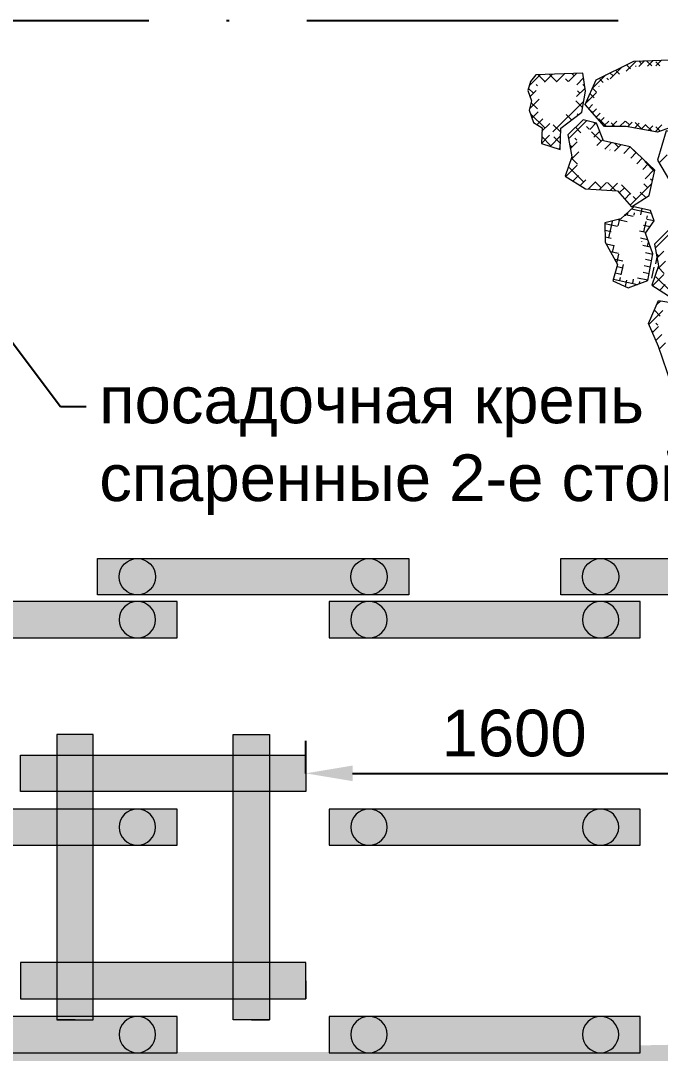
# Model space of a CAD drawing. Header units: inches. Extents: x 523 to 1492, y 69 to 539.
# Drawn here: x 772.88 to 797.54, y 447.22 to 487.04 of the extents above; entities that cross this region are included whole.
import ezdxf
from ezdxf import colors
from ezdxf.entities.mleader import LeaderData, LeaderLine
from ezdxf.math import Vec2, Vec3

# ---------------------------------------------------------------- set-up
doc = ezdxf.new("R2010")
doc.units = ezdxf.units.IN
doc.header["$MEASUREMENT"] = 0
doc.linetypes.add('ACAD_ISO10W100', pattern=[18, 12, -3, 0, -3])
doc.styles.get("Standard").update_dxf_attribs({"font": 'arial.ttf'})
doc.dimstyles.new('ISO-25', dxfattribs={"dimtxt": 2.5, "dimasz": 2.5, "dimexe": 1.25, "dimexo": 0, "dimtad": 1, "dimdec": 0, "dimtxsty": 'Standard', "dimcen": 2.5, "dimadec": 0, "dimazin": 0, "dimtfac": 1, "dimtdec": 0, "dimtmove": 0, "dimatfit": 3, "dimfxl": 0, "dimarcsym": 0})

# ---------------------------------------------------------------- blocks, each defined once
blk = doc.blocks.new('Полное обрушение')
at = {"color": 7, "linetype": 'ByBlock', "lineweight": 15}
for p, q in [((1974.678, -1385.999), (1975.141, -1385.536)), ((1975.3, -1385.692), (1975.684, -1385.307)), ((1975.463, -1385.611), (1975.307, -1385.454)), ((1975.684, -1385.517), (1975.658, -1385.491)), ((1975.893, -1385.412), (1975.785, -1385.304)), ((1975.792, -1385.513), (1976.009, -1385.296)), ((1976.292, -1385.496), (1976.089, -1385.293)), ((1976.117, -1385.502), (1976.335, -1385.285)), ((1976.443, -1385.491), (1976.66, -1385.274)), ((1976.596, -1385.486), (1976.443, -1385.333)), ((1971.558, -1386.265), (1971.991, -1385.832)), ((1972.169, -1386.103), (1971.902, -1385.835)), ((1972.145, -1386.127), (1972.456, -1385.816)), ((1972.626, -1386.11), (1972.336, -1385.82)), ((1972.61, -1386.111), (1972.921, -1385.8)), ((1973.075, -1386.095), (1973.386, -1385.784)), ((1973.292, -1385.878), (1973.204, -1385.79)), ((1973.991, -1386.372), (1974.52, -1385.843)), ((1974.793, -1385.884), (1974.675, -1385.766)), ((1975.043, -1385.819), (1974.886, -1385.662)), ((1971.874, -1386.257), (1971.832, -1386.215)), ((1973.06, -1386.096), (1972.955, -1385.99)), ((1973.387, -1386.68), (1973.715, -1386.353)), ((1973.393, -1386.225), (1973.659, -1385.96)), ((1973.706, -1386.292), (1973.629, -1386.215)), ((1974.16, -1386.508), (1974.001, -1386.349)), ((1974.257, -1386.291), (1974.243, -1386.276)), ((1974.412, -1386.13), (1974.255, -1385.974)), ((1974.622, -1386.026), (1974.558, -1385.962)), ((1971.72, -1386.552), (1971.529, -1386.36)), ((1971.589, -1386.683), (1971.823, -1386.448)), ((1973.516, -1386.552), (1973.427, -1386.462)), ((1973.736, -1386.941), (1974.153, -1386.524)), ((1974.063, -1386.725), (1973.929, -1386.591)), ((1971.566, -1387.155), (1971.943, -1386.778)), ((1971.875, -1387.155), (1971.627, -1386.907)), ((1972.474, -1388.043), (1973.66, -1386.857)), ((1973.616, -1387.1), (1973.358, -1386.842)), ((1973.85, -1386.826), (1973.807, -1386.783)), ((1973.853, -1387.138), (1974.002, -1386.989)), ((1972.169, -1387.899), (1971.608, -1387.337)), ((1971.664, -1387.506), (1971.899, -1387.271)), ((1971.861, -1387.758), (1972.079, -1387.54)), ((1973.197, -1387.579), (1972.983, -1387.365)), ((1973.451, -1387.384), (1973.404, -1387.337)), ((1974.008, -1387.298), (1973.898, -1387.189)), ((1974.001, -1387.305), (1974.149, -1387.156)), ((1974.148, -1387.472), (1974.297, -1387.323)), ((1974.545, -1387.835), (1974.243, -1387.534)), ((1974.295, -1387.639), (1974.444, -1387.49)), ((1972.05, -1388.018), (1972.357, -1387.711)), ((1972.774, -1388.054), (1972.481, -1387.762)), ((1973.079, -1388.306), (1973.781, -1387.605)), ((1973.557, -1388.072), (1973.344, -1387.86)), ((1973.87, -1387.936), (1973.772, -1387.838)), ((1973.892, -1387.942), (1974.14, -1387.694)), ((1974.108, -1387.726), (1974.056, -1387.674)), ((1974.443, -1387.806), (1974.624, -1387.625)), ((1974.857, -1387.833), (1974.715, -1387.691)), ((1974.729, -1387.834), (1974.94, -1387.623)), ((1975.045, -1387.832), (1975.256, -1387.621)), ((1975.422, -1387.769), (1975.274, -1387.621)), ((1975.351, -1387.841), (1975.531, -1387.66)), ((1975.616, -1387.89), (1975.796, -1387.709)), ((1975.893, -1387.927), (1975.649, -1387.682)), ((1975.881, -1387.939), (1976.061, -1387.759)), ((1976.297, -1388.016), (1976.035, -1387.754)), ((1976.146, -1387.988), (1976.327, -1387.808)), ((1976.412, -1388.037), (1976.68, -1387.768)), ((1976.612, -1388.016), (1976.443, -1387.848)), ((1972.036, -1388.481), (1972.345, -1388.171)), ((1972.394, -1388.572), (1972.044, -1388.222)), ((1972.369, -1388.597), (1972.77, -1388.196)), ((1972.763, -1388.492), (1972.506, -1388.235)), ((1973.393, -1388.358), (1973.323, -1388.287)), ((1974.333, -1388.399), (1973.965, -1388.032)), ((1974.047, -1388.237), (1974.278, -1388.006)), ((1974.174, -1388.558), (1974.405, -1388.327)), ((1972.71, -1388.705), (1972.759, -1388.656)), ((1973.21, -1388.624), (1973.12, -1388.534)), ((1973.148, -1388.686), (1973.406, -1388.428)), ((1974.481, -1388.7), (1974.731, -1388.45)), ((1974.68, -1388.747), (1974.67, -1388.736)), ((1974.846, -1388.785), (1975.096, -1388.535)), ((1975.007, -1388.624), (1974.864, -1388.481)), ((1975.21, -1388.869), (1975.458, -1388.621)), ((1975.68, -1388.848), (1975.448, -1388.616)), ((1973.16, -1389.123), (1973.475, -1388.808)), ((1973.422, -1389.284), (1973.186, -1389.049)), ((1975.477, -1389.051), (1975.69, -1388.839)), ((1975.709, -1389.269), (1975.921, -1389.057)), ((1976.566, -1389.234), (1976.875, -1388.925)), ((1972.972, -1389.761), (1973.407, -1389.325)), ((1973.659, -1389.971), (1973.098, -1389.41)), ((1975.94, -1389.487), (1976.152, -1389.274)), ((1976.397, -1389.565), (1976.017, -1389.185)), ((1976.027, -1389.849), (1976.383, -1389.492)), ((1973.247, -1389.934), (1973.465, -1389.717)), ((1973.523, -1390.108), (1973.74, -1389.89)), ((1976.315, -1389.933), (1976.241, -1389.859)), ((1973.833, -1390.247), (1974.116, -1389.963)), ((1974.333, -1390.195), (1974.1, -1389.962)), ((1974.256, -1390.273), (1974.539, -1389.989)), ((1974.899, -1390.312), (1974.578, -1389.992)), ((1974.679, -1390.298), (1974.962, -1390.015)), ((1975.034, -1390.392), (1975.247, -1390.179)), ((1975.477, -1390.441), (1975.119, -1390.083)), ((1975.454, -1390.87), (1976.293, -1390.031)), ((1976.129, -1390.195), (1975.982, -1390.048)), ((1975.244, -1390.631), (1975.457, -1390.419)), ((1975.68, -1390.644), (1975.571, -1390.535)), ((1976.06, -1390.575), (1975.843, -1390.358)), ((1975.505, -1391.011), (1976.281, -1391.18)), ((1975.869, -1391.232), (1975.92, -1390.997)), ((1974.636, -1392.122), (1974.771, -1391.501)), ((1974.99, -1391.419), (1975.339, -1391.495)), ((1974.995, -1391.665), (1975.052, -1391.405)), ((1975.272, -1391.275), (1975.261, -1391.216)), ((1975.279, -1391.222), (1975.565, -1391.284)), ((1975.348, -1391.237), (1975.37, -1391.138)), ((1975.606, -1391.245), (1975.623, -1391.167)), ((1975.985, -1391.896), (1976.073, -1391.489)), ((1976.096, -1391.384), (1976.12, -1391.275)), ((1976.102, -1391.401), (1976.376, -1391.461)), ((1974.48, -1391.568), (1974.961, -1391.673)), ((1974.482, -1391.828), (1974.722, -1391.881)), ((1975.809, -1391.857), (1976.065, -1391.913)), ((1975.97, -1391.633), (1976.226, -1391.688)), ((1976.423, -1392.52), (1977.125, -1391.819)), ((1974.484, -1392.089), (1974.725, -1392.141)), ((1975.846, -1392.125), (1976.122, -1392.186)), ((1975.901, -1392.279), (1975.904, -1392.268)), ((1976.125, -1392.446), (1976.159, -1392.288)), ((1974.525, -1392.358), (1974.838, -1392.426)), ((1974.691, -1392.654), (1975.004, -1392.722)), ((1974.776, -1392.672), (1974.832, -1392.415)), ((1975.947, -1392.407), (1976.223, -1392.468)), ((1976.048, -1392.689), (1976.322, -1392.749)), ((1976.492, -1392.9), (1976.75, -1392.642)), ((1974.856, -1392.95), (1975.169, -1393.018)), ((1974.942, -1393.103), (1975.019, -1392.749)), ((1976.041, -1392.948), (1976.276, -1392.999)), ((1976.444, -1393.123), (1976.513, -1392.802)), ((1976.554, -1392.838), (1976.464, -1392.748)), ((1976.504, -1393.337), (1976.819, -1393.022)), ((1974.877, -1393.474), (1975.112, -1393.525)), ((1974.947, -1393.229), (1975.182, -1393.281)), ((1975.105, -1393.548), (1975.191, -1393.153)), ((1975.948, -1393.447), (1976.182, -1393.498)), ((1975.994, -1393.197), (1976.229, -1393.249)), ((1976.286, -1393.68), (1976.377, -1393.26)), ((1976.766, -1393.498), (1976.53, -1393.262)), ((1974.806, -1393.719), (1975.734, -1393.921)), ((1975.056, -1393.773), (1975.082, -1393.652)), ((1975.267, -1393.999), (1975.319, -1393.759)), ((1975.552, -1393.881), (1975.588, -1393.719)), ((1975.741, -1393.662), (1976.136, -1393.748)), ((1975.81, -1393.893), (1975.828, -1393.811)), ((1976.315, -1393.975), (1976.751, -1393.539)), ((1977.003, -1394.185), (1976.442, -1393.623)), ((1976.591, -1394.148), (1976.809, -1393.931)), ((1976.473, -1394.715), (1976.634, -1394.555)), ((1976.554, -1394.634), (1976.522, -1394.602)), ((1976.175, -1395.462), (1976.707, -1394.93)), ((1976.615, -1395.143), (1976.387, -1394.915)), ((1976.516, -1395.494), (1976.442, -1395.42)), ((1976.33, -1395.756), (1976.283, -1395.71)), ((1976.312, -1395.775), (1976.54, -1395.547)), ((1976.448, -1396.087), (1976.676, -1395.859)), ((1976.579, -1396.405), (1976.812, -1396.172))]:
    blk.add_line(p, q, dxfattribs=at)
for points in [[(1973.717, -1386.983), (1974.145, -1386.028), (1975.598, -1385.31), (1977.352, -1385.25), (1977.811, -1385.79), (1978.385, -1385.687), (1978.764, -1386.512), (1978.161, -1387.141), (1978.016, -1387.51), (1976.506, -1388.054), (1975.297, -1387.831), (1974.469, -1387.836), (1973.717, -1386.983)], [(1973.636, -1387.569), (1973.051, -1388.153), (1973.204, -1388.996), (1972.943, -1389.743), (1973.733, -1390.24), (1974.968, -1390.316), (1975.509, -1390.933), (1976.191, -1390.489), (1976.408, -1389.516), (1975.455, -1388.618), (1974.426, -1388.38), (1974.156, -1387.698), (1973.636, -1387.569)], [(1976.841, -1387.999), (1976.502, -1389.124), (1977.221, -1390.355), (1977.427, -1391.506), (1979.025, -1392.763), (1980.007, -1393.471), (1980.83, -1393.114), (1981.13, -1393.29), (1981.447, -1392.374), (1981.057, -1391.493), (1981.195, -1390.587), (1980.042, -1389.298), (1979.362, -1388.331), (1977.997, -1387.86), (1977.162, -1388.078), (1976.841, -1387.999)], [(1976.242, -1391.067), (1975.596, -1390.926), (1975.095, -1391.394), (1974.479, -1391.541), (1974.486, -1392.288), (1974.969, -1393.152), (1974.788, -1393.783), (1975.382, -1394.05), (1976.131, -1393.775), (1976.323, -1392.745), (1976.038, -1391.95), (1976.38, -1391.473), (1976.242, -1391.067)], [(1976.98, -1391.782), (1976.395, -1392.367), (1976.548, -1393.21), (1976.287, -1393.957), (1977.077, -1394.454), (1978.312, -1394.53), (1978.853, -1395.147), (1979.535, -1394.703), (1979.752, -1393.73), (1978.799, -1392.832), (1977.77, -1392.594), (1977.5, -1391.912), (1976.98, -1391.782)], [(1976.548, -1394.541), (1977.759, -1394.73), (1978.072, -1394.686), (1978.854, -1395.541), (1979.198, -1395.643), (1979.793, -1396.936), (1980.296, -1397.671), (1980.257, -1398.921), (1979.41, -1399.411), (1978.243, -1398.69), (1977.053, -1397.785), (1976.548, -1396.317), (1976.162, -1395.433), (1976.548, -1394.541)]]:
    blk.add_lwpolyline(points, dxfattribs=at)
blk.add_lwpolyline([(1971.811, -1385.838), (1971.609, -1386.098), (1971.609, -1386.098), (1971.503, -1386.445), (1971.645, -1386.836), (1971.555, -1387.199), (1971.723, -1387.674), (1972.054, -1387.877), (1972.036, -1388.492), (1972.757, -1388.72), (1972.778, -1387.9), (1973.583, -1387.283), (1973.731, -1386.468), (1973.632, -1385.776)], close=True, dxfattribs=at)
blk = doc.blocks.new('Руд.стойка 0.14 - 1.1')
at = {"linetype": 'ByBlock', "lineweight": 15}
blk.add_hatch(color=252, dxfattribs=at).paths.add_polyline_path([(2005.719, -1382.257), (2007.119, -1382.257), (2007.119, -1393.257), (2005.719, -1393.257)])
at = {"color": 7, "linetype": 'ByBlock', "lineweight": 15}
for p, q in [((2006.419, -1393.257), (2007.119, -1393.257)), ((2007.119, -1393.257), (2006.419, -1393.257))]:
    blk.add_line(p, q, dxfattribs=at)
blk.add_lwpolyline([(2005.719, -1382.257), (2007.119, -1382.257), (2007.119, -1393.257), (2005.719, -1393.257), (2005.719, -1382.257)], dxfattribs=at)
blk = doc.blocks.new('Костер 1.1х1.1м')
at = {"color": 7, "linetype": 'ByBlock', "lineweight": 15, "xscale": -1}
blk.add_blockref('Руд.стойка 0.14 - 1.1', (3966.368, -11.192), dxfattribs=at)
at = {"color": 7, "linetype": 'ByBlock', "lineweight": 15}
blk.add_blockref('Руд.стойка 0.14 - 1.1', (-39.67, -11.192), dxfattribs=at)
at = {"color": 7, "linetype": 'ByBlock', "lineweight": 15, "rotation": 90}
blk.add_blockref('Руд.стойка 0.14 - 1.1', (575.592, -3401.368), dxfattribs=at)
at = {"color": 7, "linetype": 'ByBlock', "lineweight": 15, "xscale": -1, "rotation": 90}
blk.add_blockref('Руд.стойка 0.14 - 1.1', (575.592, 603.47), dxfattribs=at)
blk = doc.blocks.new('*D250')
at = {"color": 0, "linetype": 'ByBlock', "lineweight": -2}
for p, q in [((783.876, 458.014), (783.876, 459.264)), ((799.935, 457.314), (799.935, 459.264)), ((785.676, 458.014), (798.135, 458.014))]:
    blk.add_line(p, q, dxfattribs=at)
at = {"color": 0, "linetype": 'ByBlock'}
for points in [[(785.676, 458.314), (785.676, 457.714), (783.876, 458.014)], [(798.135, 458.314), (798.135, 457.714), (799.935, 458.014)]]:
    blk.add_solid(points, dxfattribs=at)
at = {"layer": 'Defpoints', "color": 0, "linetype": 'ByBlock'}
for p in [(783.876, 458.014), (799.935, 458.014), (799.935, 457.314)]:
    blk.add_point(p, dxfattribs=at)
at = {"color": 0, "linetype": 'ByBlock', "lineweight": 15, "insert": (791.906, 459.558), "char_height": 1.8, "attachment_point": 5}
blk.add_mtext('1600', dxfattribs=at)
blk = doc.blocks.new('S - 140')
at = {"linetype": 'ByBlock', "lineweight": 15}
h = blk.add_hatch(color=7, dxfattribs=at)
edge = h.paths.add_edge_path()
edge.add_arc((1417, -1396.7), 70, 0, 360)
at = {"color": 7, "linetype": 'ByBlock', "lineweight": 15}
blk.add_circle((1417, -1396.7), 70, dxfattribs=at)
blk = doc.blocks.new('2 стойки под брус')
at = {"linetype": 'ByBlock', "lineweight": 15}
blk.add_hatch(color=254, dxfattribs=at).paths.add_polyline_path([(1908.082, -1350.965), (1908.082, -1349.565), (1920.082, -1349.565), (1920.082, -1350.965)])
at = {"color": 7, "linetype": 'ByBlock', "lineweight": 15}
blk.add_lwpolyline([(1908.082, -1350.965), (1908.082, -1349.565), (1920.082, -1349.565), (1920.082, -1350.965), (1908.082, -1350.965)], dxfattribs=at)
at = {"color": 7, "linetype": 'ByBlock', "lineweight": 15, "xscale": 0.009999999999990905, "yscale": 0.009999999999990905, "zscale": 0.009999999999990905}
for p in [(1895.447, -1336.298), (1904.379, -1336.298)]:
    blk.add_blockref('S - 140', p, dxfattribs=at)

msp = doc.modelspace()

# ---------------------------------------------------------------- hatches: boundary and pattern name
at = {"linetype": 'ByBlock', "lineweight": 15}
h = msp.add_hatch(dxfattribs=at)
h.set_pattern_fill('ANSI38', scale=0.25, style=0)
h.set_pattern_definition([(45, (-1096.8248, 5103.3951), (-0.56126601, 0.56126601), []), (135, (-1096.8248, 5103.3951), (-1.68379802, 0.56126601), [1.984375, -1.190625])])
h.paths.add_polyline_path([(940.321, 447.576), (940.335, 446.776), (933.157, 446.65), (928.836, 446.604), (923.637, 446.628), (915.931, 446.867), (909.021, 447.149), (904.002, 447.286), (894.183, 447.289), (886.32, 447.116), (881.553, 446.98), (873.506, 446.792), (868.626, 446.75), (861.19, 446.788), (855.764, 446.869), (844.806, 447.082), (832.319, 447.233), (826.84, 447.225), (808.646, 446.967), (796.65, 446.72), (784.568, 446.464), (775.145, 446.464), (770.676, 446.637), (770.09, 445.614), (769.872, 443.997), (770.063, 440.583), (770.416, 437.618), (770.652, 434.373), (770.638, 431.876), (770.502, 428.578), (770.483, 426.684), (770.299, 425.952), (769.705, 425.539), (768.657, 425.358), (765.923, 425.45), (763.853, 425.58), (761.453, 425.748), (761.466, 424.581), (761.627, 422.971), (761.904, 420.476), (762.022, 417.183), (761.901, 414.739), (761.529, 412.035), (761.051, 409.091), (760.933, 407.175), (761.056, 405.444), (761.351, 404.484), (762.129, 403.839), (762.945, 403.697), (765.287, 403.824), (767.322, 403.933), (772.708, 404.044), (778.565, 404.116), (784.032, 404.116), (796.282, 404.116), (809.757, 403.873), (819.847, 403.695), (827.33, 403.578), (833.927, 403.507), (841.148, 403.488), (854.619, 403.654), (860.337, 403.768), (868.564, 403.912), (875.462, 403.971), (880.948, 403.95), (890.642, 403.739), (898.9, 403.513), (907.583, 403.396), (914.004, 403.455), (922.049, 403.733), (924.783, 403.848), (928.822, 403.999), (933.208, 404.102), (940.335, 404.096), (940.334, 403.296), (933.217, 403.302), (928.847, 403.2), (924.815, 403.048), (922.079, 402.933), (914.021, 402.655), (907.582, 402.596), (898.884, 402.713), (890.622, 402.939), (880.937, 403.15), (875.464, 403.171), (868.575, 403.112), (860.352, 402.968), (854.632, 402.855), (841.152, 402.688), (833.922, 402.707), (827.319, 402.778), (819.834, 402.895), (809.742, 403.073), (796.274, 403.316), (784.032, 403.316), (778.57, 403.316), (772.722, 403.244), (767.351, 403.133), (765.33, 403.026), (762.898, 402.893), (761.783, 403.087), (760.656, 404.02), (760.265, 405.296), (760.131, 407.171), (760.255, 409.18), (760.738, 412.154), (761.103, 414.813), (761.221, 417.189), (761.105, 420.418), (760.831, 422.888), (760.666, 424.537), (760.644, 426.607), (763.906, 426.378), (765.962, 426.249), (768.601, 426.161), (769.394, 426.297), (769.596, 426.438), (769.684, 426.787), (769.703, 428.598), (769.838, 431.895), (769.852, 434.346), (769.62, 437.542), (769.266, 440.513), (769.069, 444.028), (769.318, 445.876), (770.222, 447.455), (775.161, 447.264), (784.559, 447.264), (796.633, 447.52), (808.632, 447.767), (826.834, 448.025), (832.324, 448.033), (844.818, 447.882), (855.778, 447.669), (861.198, 447.588), (868.625, 447.55), (873.493, 447.592), (881.533, 447.78), (886.3, 447.916), (894.174, 448.089), (904.013, 448.086), (909.048, 447.949), (915.959, 447.667), (923.652, 447.427), (928.834, 447.404), (933.145, 447.449)])

# ---------------------------------------------------------------- linework, layer by layer
at = {"color": 7, "linetype": 'ACAD_ISO10W100'}
msp.add_line((729.617, 487.042), (949.259, 487.042), dxfattribs=at)

# ---------------------------------------------------------------- block references
at = {"color": 7, "linetype": 'ByBlock', "lineweight": 15}
for name, p in [('Полное обрушение', (-1179.072, 1870.792)), ('2 стойки под брус', (-1132.241, 1815.862)), ('2 стойки под брус', (-1114.377, 1815.862)), ('Костер 1.1х1.1м', (-1184.973, 1852.963))]:
    msp.add_blockref(name, p, dxfattribs=at)
at = {"color": 7, "linetype": 'ByBlock', "lineweight": 15, "xscale": -1, "rotation": 180}
for p in [(-1141.173, -886.326), (-1123.309, -886.326), (-1141.173, -894.326), (-1123.309, -894.326), (-1141.173, -902.326), (-1123.309, -902.326)]:
    msp.add_blockref('2 стойки под брус', p, dxfattribs=at)

# ---------------------------------------------------------------- dimensions: what is measured, and where the dimension line sits
at = {"color": 7, "linetype": 'ByBlock', "lineweight": 15}
dim = msp.add_linear_dim(base=(799.935, 458.014), p1=(783.876, 458.014), p2=(799.935, 457.314), text='1600', dimstyle='ISO-25', override={"dimtxt": 1.8, "dimasz": 1.8, "dimlfac": 100, "dimrnd": 0.05, "dimfxl": 1.25}, dxfattribs=at)
dim.commit()
dim.dimension.update_dxf_attribs({"geometry": '*D250', "text_midpoint": (791.906, 459.558)})

# ---------------------------------------------------------------- leaders
ml = msp.add_multileader_mtext('Standard', dxfattribs=at)
ml.set_content('посадочная крепь \\Pспаренные 2-е стойки', color=7)
ml.set_leader_properties()
ml.build(insert=Vec2(0, 0))
ml.multileader.update_dxf_attribs({"dogleg_length": 1, "arrow_head_size": 2})
ctx = ml.context
ctx.base_point, ctx.char_height, ctx.arrow_head_size, ctx.landing_gap_size, ctx.plane_origin = Vec3(775.408, 472.166), 1.8, 2, 0.5, Vec3(775.588, 478.96)
notes = []
notes.append((ctx, [(0, (1, 1, 0), (774.408, 472.166), (1, 0), 1, [(0, [(770.358, 477.547)], 0, [])])]))
ctx.mtext.insert, ctx.mtext.flow_direction = Vec3(775.908, 473.316), 5
for ctx, leaders in notes:
    for number, flags, end, landing, length, lines in leaders:
        leader = LeaderData()
        leader.index, (leader.has_last_leader_line, leader.has_dogleg_vector, leader.attachment_direction) = number, flags
        leader.last_leader_point, leader.dogleg_vector, leader.dogleg_length = Vec3(end), Vec3(landing), length
        for number, points, colour, breaks in lines:
            line = LeaderLine()
            line.index, line.vertices, line.color, line.breaks = number, Vec3.list(points), colors.encode_raw_color(colour), breaks
            leader.lines.append(line)
        ctx.leaders.append(leader)

doc.saveas('drawing.dxf')
